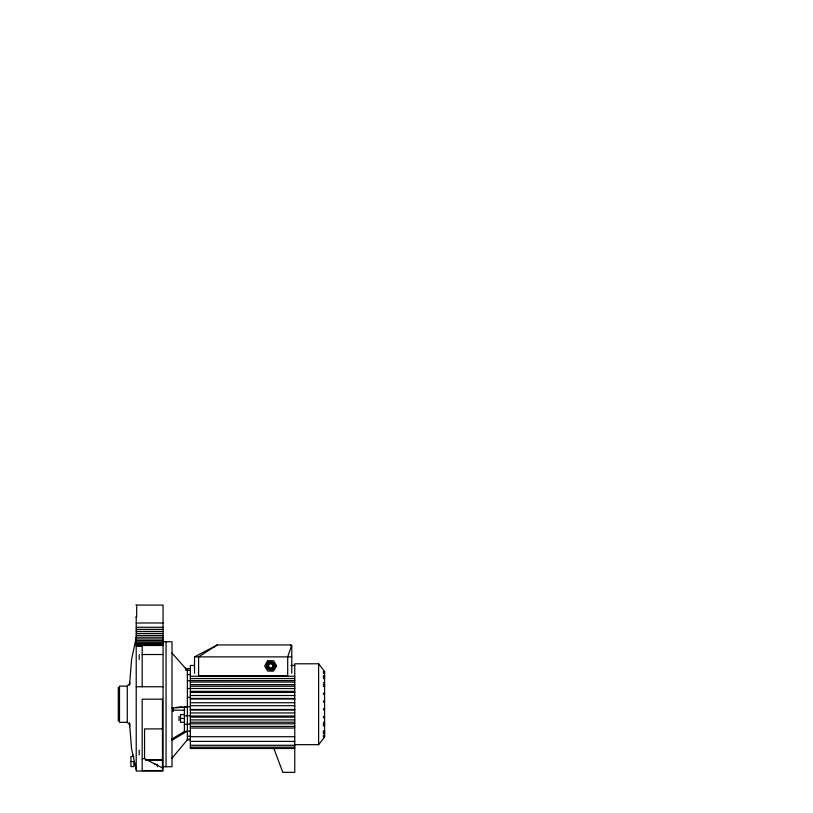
<?xml version="1.0" encoding="UTF-8"?>
<svg xmlns="http://www.w3.org/2000/svg" width="813" height="813" viewBox="0 0 813 813"><rect width="100%" height="100%" fill="white"/><g stroke="black" fill="none" stroke-linecap="round" stroke-linejoin="round"><path stroke-width="1.22" d="M129.541 685.146L131.594 659.404L136.218 637.422M129.562 684.698L129.592 681.782M294.753 744.678L318.615 744.678L324.58 737.045L324.58 671.426L318.615 663.784L294.753 663.784L294.753 772.35L282.822 772.35L273.869 748.488M172.01 758.153L187.376 739.82L187.376 668.642L185.384 668.266M129.806 724.891L127.265 722.32L127.265 686.142L129.806 683.57M213.23 647.605L217.234 644.953L290.668 644.953L291.765 645.796L291.765 673.205M172.01 738.915L184.399 731.497L190.354 731.07M172.01 740.277L187.376 731.07M267.619 667.656L268.839 666.955M194.531 673.205L194.531 656.884L217.234 644.953L198.606 656.884L198.606 675.908L287.7 675.908L287.7 656.884L291.481 645.796L290.668 644.953L291.765 645.796M184.399 724.393L190.354 724.078M175.72 707.493L181.919 706.883M172.01 708.113L190.354 706.599M184.399 715.907L190.354 715.735M187.376 706.599L184.399 706.639L184.399 731.497M135.883 605.085L163.057 605.085L163.057 771.039L136.218 771.039L136.218 617.016M135.883 617.016L136.675 617.016L136.675 605.085M136.218 622.982L163.057 622.982M136.218 627.27L163.057 627.27M136.218 629.364L163.057 629.364M136.218 631.427L163.057 631.427M136.218 633.429L163.057 633.429M136.218 635.37L163.057 635.37M136.218 637.209L163.057 637.209M136.218 638.947L163.057 638.947M136.218 640.563L163.057 640.563M163.057 641.731L172.01 641.731L172.01 766.73L163.057 766.73M136.218 642.036L163.057 642.036M136.218 643.347L163.057 643.347M136.218 644.506L163.057 644.506M136.218 645.481L163.057 645.481M136.218 646.325L142.184 646.325M142.184 654.516L163.057 654.516M194.531 656.884L291.765 656.884M194.134 665.461L190.354 665.461L190.354 748.488L294.753 748.488M290.983 665.461L294.753 665.461M187.376 668.642L190.354 668.642M185.384 670.115L190.354 670.471M323.381 671.589L324.58 671.589M323.381 671.741L324.58 671.741M323.381 672.514L324.58 672.514M323.381 672.676L324.58 672.788M323.381 673.276L324.58 673.276M187.376 674.597L190.354 674.597M323.381 675.694L324.58 675.694M323.381 675.938L324.58 675.938M190.354 676.243L294.753 676.243M323.381 676.396L324.58 676.396M323.381 676.66L324.58 676.66M323.381 677.442L324.58 677.442M190.354 678.53L294.753 678.53M323.381 678.631L324.58 678.631M190.354 680.572L294.753 680.572M187.376 680.745L190.354 680.745M190.354 682.056L294.753 682.056M323.381 682.676L324.58 682.676M323.381 684.231L324.58 684.231M190.354 684.648L294.753 684.648M323.381 684.678L324.58 684.678M323.381 685.268L324.58 685.268M127.265 686.142L119.511 686.142L119.511 722.32L127.265 722.32M190.354 686.233L294.753 686.233M323.381 686.467L324.58 686.467M136.218 686.751L163.057 686.751M187.376 688.489L294.753 688.55M190.354 691.355L294.753 691.355M190.354 692.442L294.753 692.442M323.381 693.093L324.58 693.093M323.381 694.292L324.58 694.292M190.354 695.511L294.753 695.511M187.376 697.31L190.354 697.31M190.354 698.448L294.753 698.448M190.354 698.997L294.753 698.997M323.381 700.928L324.58 700.928M323.381 702.117L324.58 702.117M190.354 702.737L294.753 702.737M190.354 705.725L294.753 705.725M323.381 708.753L324.58 708.753M190.354 709.464L294.753 709.464M190.354 710.013L294.753 710.013M323.381 709.942L324.58 709.942M172.326 710.196L184.876 710.196M190.354 712.95L294.753 712.95M184.399 714.566L180.516 714.566L180.516 722.32L184.399 722.32M190.354 716.029L294.753 716.029M323.381 716.578L324.58 716.578M190.354 717.117L294.753 717.117M323.381 717.777L324.58 717.777M180.516 718.438L184.399 718.438M190.354 719.912L294.753 719.912M190.354 722.229L294.753 722.229M323.381 722.229L324.58 722.229M323.381 723.783L324.58 723.783M190.354 723.814L294.753 723.814M323.381 724.231L324.58 724.231M323.381 724.403L324.58 724.403M323.381 725.603L324.58 725.603M323.381 725.785L324.58 725.785M190.354 726.405L294.753 726.405M190.354 728.042L294.753 728.042M162.458 728.905L144.562 728.905L144.562 758.631L162.458 767.96M323.381 730.887L324.58 730.887M323.381 731.802L324.58 731.802M323.381 732.066L324.58 732.066M323.381 732.239L324.58 732.239M323.381 732.523L324.58 732.523M323.381 733.428L324.58 733.428M323.381 735.186L324.58 735.186M323.381 735.785L324.58 735.674M323.381 735.948L324.58 735.948M187.376 736.232L190.354 736.232M190.354 736.72L294.753 736.72M323.381 736.72L324.58 736.72M323.381 736.883L324.58 736.883M187.376 739.22L190.354 739.22M187.376 739.82L190.354 739.82M190.354 741.405L294.753 741.405M190.354 745.287L294.753 745.287M190.354 747.167L294.753 747.167M133.891 756.466L130.913 756.466L130.913 766.588L133.891 766.588L133.891 761.527L130.913 761.527M142.184 758.631L144.562 758.631M145.761 759.799L162.458 759.799M145.761 760.368L162.458 760.368M154.48 764.383L157.387 764.383L157.387 766.771M172.01 653.073L187.376 670.471M129.541 723.316L131.594 749.058L136.218 769.535M135.486 766.862L135.842 768.204M132.509 753.793L132.702 754.769M129.541 722.676L129.592 726.69M318.615 663.784L318.615 744.678M179.023 716.355L179.023 720.531M173.199 708.001L173.199 711.558M166.045 641.731L166.045 766.73M142.184 645.492L142.184 686.751M139.196 654.638L139.196 659.404M139.196 750.084L139.196 754.85M118.322 687.331L118.322 721.131M266.634 664.841C265.058 669.942 273.453 672.188 274.642 666.995C276.217 661.904 267.812 659.648 266.634 664.841M266.694 664.526C264.723 669.516 272.975 672.432 274.57 667.31C276.552 662.321 268.29 659.404 266.694 664.526M267.65 660.756L264.672 665.918L267.65 671.081L273.615 671.081L276.603 665.918L273.615 660.756L267.65 660.756M162.458 699.17L142.184 699.17L142.184 770.561L162.458 770.561L162.458 699.17M269.601 667.707A2.073 2.073 0 0 0 272.701 665.918A2.073 2.073 0 0 0 269.601 664.13A2.073 2.073 0 0 0 269.601 667.707M268.991 668.774A3.293 3.293 0 0 0 273.93 665.918A3.293 3.293 0 0 0 268.991 663.062A3.293 3.293 0 0 0 268.991 668.774"/></g></svg>
